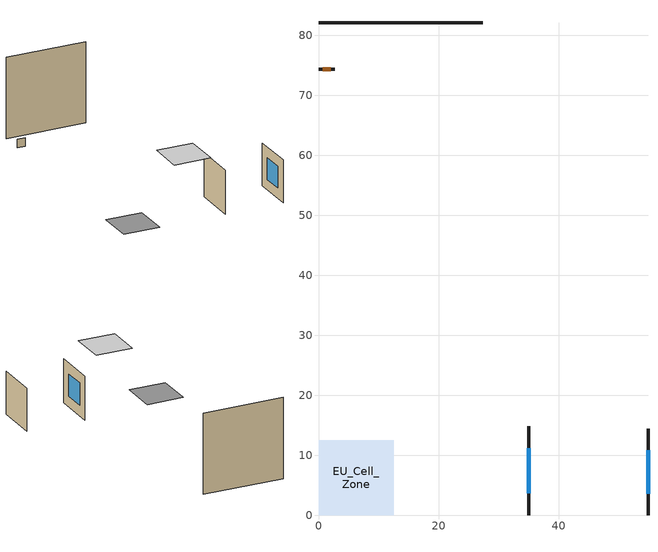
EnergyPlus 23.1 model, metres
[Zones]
EU_Cell_Zone
 floor othersidecoefficients (EU_GB.ENG.MFH.03.Gen.ReEx.001.001_floor_1_Construction): 0,0 12.52,0 12.52,12.52 0,12.52 z0
 wall outside (EU_GB.ENG.MFH.03.Gen.ReEx.001.001_wall_1_east_1_Construction): 35.03,0 35.03,14.85 z0:14.85
 wall outside (EU_GB.ENG.MFH.03.Gen.ReEx.001.001_wall_1_west_2_Construction): 54.88,14.47 54.88,0 z0:14.47
 wall outside (EU_GB.ENG.MFH.03.Gen.ReEx.001.001_wall_1_south_3_Construction): 2.74,74.35 0,74.35 z0:2.74
 wall othersidecoefficients (EU_GB.ENG.MFH.03.Gen.ReEx.001.001_thermal_bridge_Construction): 27.4,82.09 0,82.09 z0:27.4
 window (EU_GB.ENG.MFH.03.Gen.ReEx.001.001_window_east_1_Construction): 35.03,3.7 35.03,11.15 z3.7:11.15
 window (EU_GB.ENG.MFH.03.Gen.ReEx.001.001_window_west_2_Construction): 54.88,10.87 54.88,3.6 z3.6:10.87
 door (EU_GB.ENG.MFH.03.Gen.ReEx.001.001_door_south_3_Construction): 2.06,74.35 0.68,74.35 z0.68:2.06
 ceiling othersidecoefficients (EU_GB.ENG.MFH.03.Gen.ReEx.001.001_roof_1_Construction): 17.52,0 30.03,0 30.03,12.52 17.52,12.52 z20
[Building]
EU Step8 Campaign Cell: North Axis=0; Terrain=City; Solar Distribution=FullExterior
[Site:Location]
London: Latitude=51.5; Longitude=-0.5; Time Zone=0; Elevation=25
[SizingPeriod:WeatherFileDays]
AnnualSizingPeriod: Begin Month=1; Begin Day of Month=1; End Month=12; End Day of Month=31; Use Weather File Daylight Saving Period=No; Use Weather File Rain and Snow Indicators=No
[MATERIAL]
EU_InternalMass_Material: Roughness=MediumRough; Thickness=0.1; Conductivity=1; Density=1800; Specific Heat=900; Thermal Absorptance=0.9; Solar Absorptance=0.7; Visible Absorptance=0.7
[MATERIAL:NOMASS] Roughness=MediumRough; Thermal Absorptance=0.9; Solar Absorptance=0.7; Visible Absorptance=0.7
Name | Thermal Resistance
EU_GB.ENG.MFH.03.Gen.ReEx.001.001_floor_1_NoMass | 2.56008
EU_GB.ENG.MFH.03.Gen.ReEx.001.001_roof_1_NoMass | 0.500885
EU_GB.ENG.MFH.03.Gen.ReEx.001.001_wall_1_east_1_NoMass; EU_GB.ENG.MFH.03.Gen.ReEx.001.001_wall_1_west_2_NoMass; EU_GB.ENG.MFH.03.Gen.ReEx.001.001_wall_1_south_3_NoMass | 0.720022
EU_GB.ENG.MFH.03.Gen.ReEx.001.001_door_south_3_NoMass | 0.384012
EU_GB.ENG.MFH.03.Gen.ReEx.001.001_thermal_bridge_NoMass | 11.5204
[WINDOWMATERIAL:SIMPLEGLAZINGSYSTEM] UFactor=4.16654; Solar Heat Gain Coefficient=0.85; Visible Transmittance=0.85
EU_GB.ENG.MFH.03.Gen.ReEx.001.001_window_east_1_SimpleGlazing; EU_GB.ENG.MFH.03.Gen.ReEx.001.001_window_west_2_SimpleGlazing
[CONSTRUCTION]
EU_GB.ENG.MFH.03.Gen.ReEx.001.001_floor_1_Construction: EU_GB.ENG.MFH.03.Gen.ReEx.001.001_floor_1_NoMass
EU_GB.ENG.MFH.03.Gen.ReEx.001.001_roof_1_Construction: EU_GB.ENG.MFH.03.Gen.ReEx.001.001_roof_1_NoMass
EU_GB.ENG.MFH.03.Gen.ReEx.001.001_wall_1_east_1_Construction: EU_GB.ENG.MFH.03.Gen.ReEx.001.001_wall_1_east_1_NoMass
EU_GB.ENG.MFH.03.Gen.ReEx.001.001_window_east_1_Construction: EU_GB.ENG.MFH.03.Gen.ReEx.001.001_window_east_1_SimpleGlazing
EU_GB.ENG.MFH.03.Gen.ReEx.001.001_wall_1_west_2_Construction: EU_GB.ENG.MFH.03.Gen.ReEx.001.001_wall_1_west_2_NoMass
EU_GB.ENG.MFH.03.Gen.ReEx.001.001_window_west_2_Construction: EU_GB.ENG.MFH.03.Gen.ReEx.001.001_window_west_2_SimpleGlazing
EU_GB.ENG.MFH.03.Gen.ReEx.001.001_wall_1_south_3_Construction: EU_GB.ENG.MFH.03.Gen.ReEx.001.001_wall_1_south_3_NoMass
EU_GB.ENG.MFH.03.Gen.ReEx.001.001_door_south_3_Construction: EU_GB.ENG.MFH.03.Gen.ReEx.001.001_door_south_3_NoMass
EU_GB.ENG.MFH.03.Gen.ReEx.001.001_thermal_bridge_Construction: EU_GB.ENG.MFH.03.Gen.ReEx.001.001_thermal_bridge_NoMass
EU_InternalMass_Construction: EU_InternalMass_Material
[ZONE]
EU_Cell_Zone: Type=1; Multiplier=1; Ceiling Height=0.800589; Volume=1073.83; Floor Area=447.1; Part of Total Floor Area=Yes
[INTERNALMASS]
EU_Cell_Zone_EU_InternalMass: Construction=EU_InternalMass_Construction; Zone or ZoneList=EU_Cell_Zone; Surface Area=447.1
[SURFACEPROPERTY:OTHERSIDECOEFFICIENTS] Combined ConvectiveRadiative Film Coefficient=0; Constant Temperature=0; Constant Temperature Coefficient=0; Ground Temperature Coefficient=0; Wind Speed Coefficient=0; Sinusoidal Variation of Constant Temperature Coefficient=No; Period of Sinusoidal Variation=24; Previous Other Side Temperature Coefficient=0
Name | External DryBulb Temperature Coefficient | Zone Air Temperature Coefficient
EU_GB.ENG.MFH.03.Gen.ReEx.001.001_floor_1_b0.881057 | 0.881057 | 0.118943
EU_GB.ENG.MFH.03.Gen.ReEx.001.001_roof_1_b1; EU_GB.ENG.MFH.03.Gen.ReEx.001.001_wall_1_east_1_b1; EU_GB.ENG.MFH.03.Gen.ReEx.001.001_wall_1_west_2_b1; EU_GB.ENG.MFH.03.Gen.ReEx.001.001_wall_1_south_3_b1; EU_GB.ENG.MFH.03.Gen.ReEx.001.001_thermal_bridge_b1 | 1 | 0
[OTHEREQUIPMENT]
EU_Step8_InternalGain_uk__GB.ENG.MFH.03.Gen.ReEx.001.001__f000_f000: Fuel Type=Electricity; Zone or ZoneList or Space or SpaceList=EU_Cell_Zone; Schedule=EU_Step8_GainSchedule_uk__GB.ENG.MFH.03.Gen.ReEx.001.001__f000_f000; Design Level Calculation Method=Watts/Area; Power per Zone Floor Area=1; Fraction Latent=0; Fraction Radiant=0; Fraction Lost=0; Carbon Dioxide Generation Rate=0; EndUse Subcategory=EU_Step8_InternalGains
[ZONEVENTILATION:DESIGNFLOWRATE]
EU_ConstantAir_EU_Cell_Zone: Zone or ZoneList or Space or SpaceList=EU_Cell_Zone; Schedule=EU_AlwaysOn; Design Flow Rate Calculation Method=AirChanges/Hour; Air Changes per Hour=0.520817; Ventilation Type=Natural; Fan Pressure Rise=0; Fan Total Efficiency=1; Constant Term Coefficient=1; Temperature Term Coefficient=0; Velocity Term Coefficient=0; Velocity Squared Term Coefficient=0; Minimum Indoor Temperature=-100; Maximum Indoor Temperature=100; Delta Temperature=-100; Minimum Outdoor Temperature=-100; Maximum Outdoor Temperature=100; Maximum Wind Speed=40
[HVACTEMPLATE:THERMOSTAT]
EU_HeatOnly_EU_Cell_Zone: Constant Heating Setpoint=20; Constant Cooling Setpoint=50
[HVACTEMPLATE:ZONE:IDEALLOADSAIRSYSTEM]
EU_Cell_Zone: Template Thermostat=EU_HeatOnly_EU_Cell_Zone; System Availability Schedule=EU_AlwaysOn; Maximum Heating Supply Air Temperature=50; Minimum Cooling Supply Air Temperature=13; Maximum Heating Supply Air Humidity Ratio=0.0156; Minimum Cooling Supply Air Humidity Ratio=0.0077; Heating Limit=NoLimit; Cooling Limit=NoLimit; Heating Availability Schedule=EU_AlwaysOn; Cooling Availability Schedule=EU_CoolingOff; Dehumidification Control Type=ConstantSensibleHeatRatio; Cooling Sensible Heat Ratio=0.7; Dehumidification Setpoint=60; Humidification Control Type=None; Humidification Setpoint=30; Outdoor Air Method=None; Outdoor Air Flow Rate per Person=0.00944; Outdoor Air Flow Rate per Zone Floor Area=0; Outdoor Air Flow Rate per Zone=0; Demand Controlled Ventilation Type=None; Outdoor Air Economizer Type=NoEconomizer; Heat Recovery Type=None; Sensible Heat Recovery Effectiveness=0.7; Latent Heat Recovery Effectiveness=0.65
[SIZING:ZONE]
EU_Cell_Zone: Zone Cooling Design Supply Air Temperature Input Method=SupplyAirTemperature; Zone Cooling Design Supply Air Temperature=13; Zone Heating Design Supply Air Temperature Input Method=SupplyAirTemperature; Zone Heating Design Supply Air Temperature=50; Zone Cooling Design Supply Air Humidity Ratio=0.008; Zone Heating Design Supply Air Humidity Ratio=0.008; Cooling Design Air Flow Method=DesignDay; Cooling Design Air Flow Rate=0; Cooling Minimum Air Flow per Zone Floor Area=0.000762; Cooling Minimum Air Flow=0; Cooling Minimum Air Flow Fraction=0.2; Heating Design Air Flow Method=DesignDay; Heating Design Air Flow Rate=0; Heating Maximum Air Flow per Zone Floor Area=0.002032; Heating Maximum Air Flow=0.141576; Heating Maximum Air Flow Fraction=0.3; Account for Dedicated Outdoor Air System=No; Dedicated Outdoor Air System Control Strategy=NeutralSupplyAir; Dedicated Outdoor Air Low Setpoint Temperature for Design=autosize; Dedicated Outdoor Air High Setpoint Temperature for Design=autosize; Zone Load Sizing Method=Sensible Load Only No Latent Load; Zone Latent Cooling Design Supply Air Humidity Ratio Input Method=HumidityRatioDifference; Zone Cooling Design Supply Air Humidity Ratio Difference=0.005; Zone Latent Heating Design Supply Air Humidity Ratio Input Method=HumidityRatioDifference; Zone Humidification Design Supply Air Humidity Ratio Difference=0.005
[SCHEDULE:CONSTANT]
Name | Hourly Value
EU_AlwaysOn | 1
EU_CoolingOff | 0
[SCHEDULE:FILE]
EU_Step8_GainSchedule_uk__GB.ENG.MFH.03.Gen.ReEx.001.001__f000_f000: File=C:\Users\o_iseri\Desktop\OpenUBEM\openubem\outputs\eu_certified_rerun_2026-08-28\rep1\schedules\uk__GB.ENG.MFH.03.Gen.ReEx.001.001__f000.csv; Column Number=1; Rows to Skip at Top=0; Number of Hours of Data=8760; Column Separator=Comma; Interpolate to Timestep=No; Minutes per Item=60; Adjust Schedule for Daylight Savings=Yes
